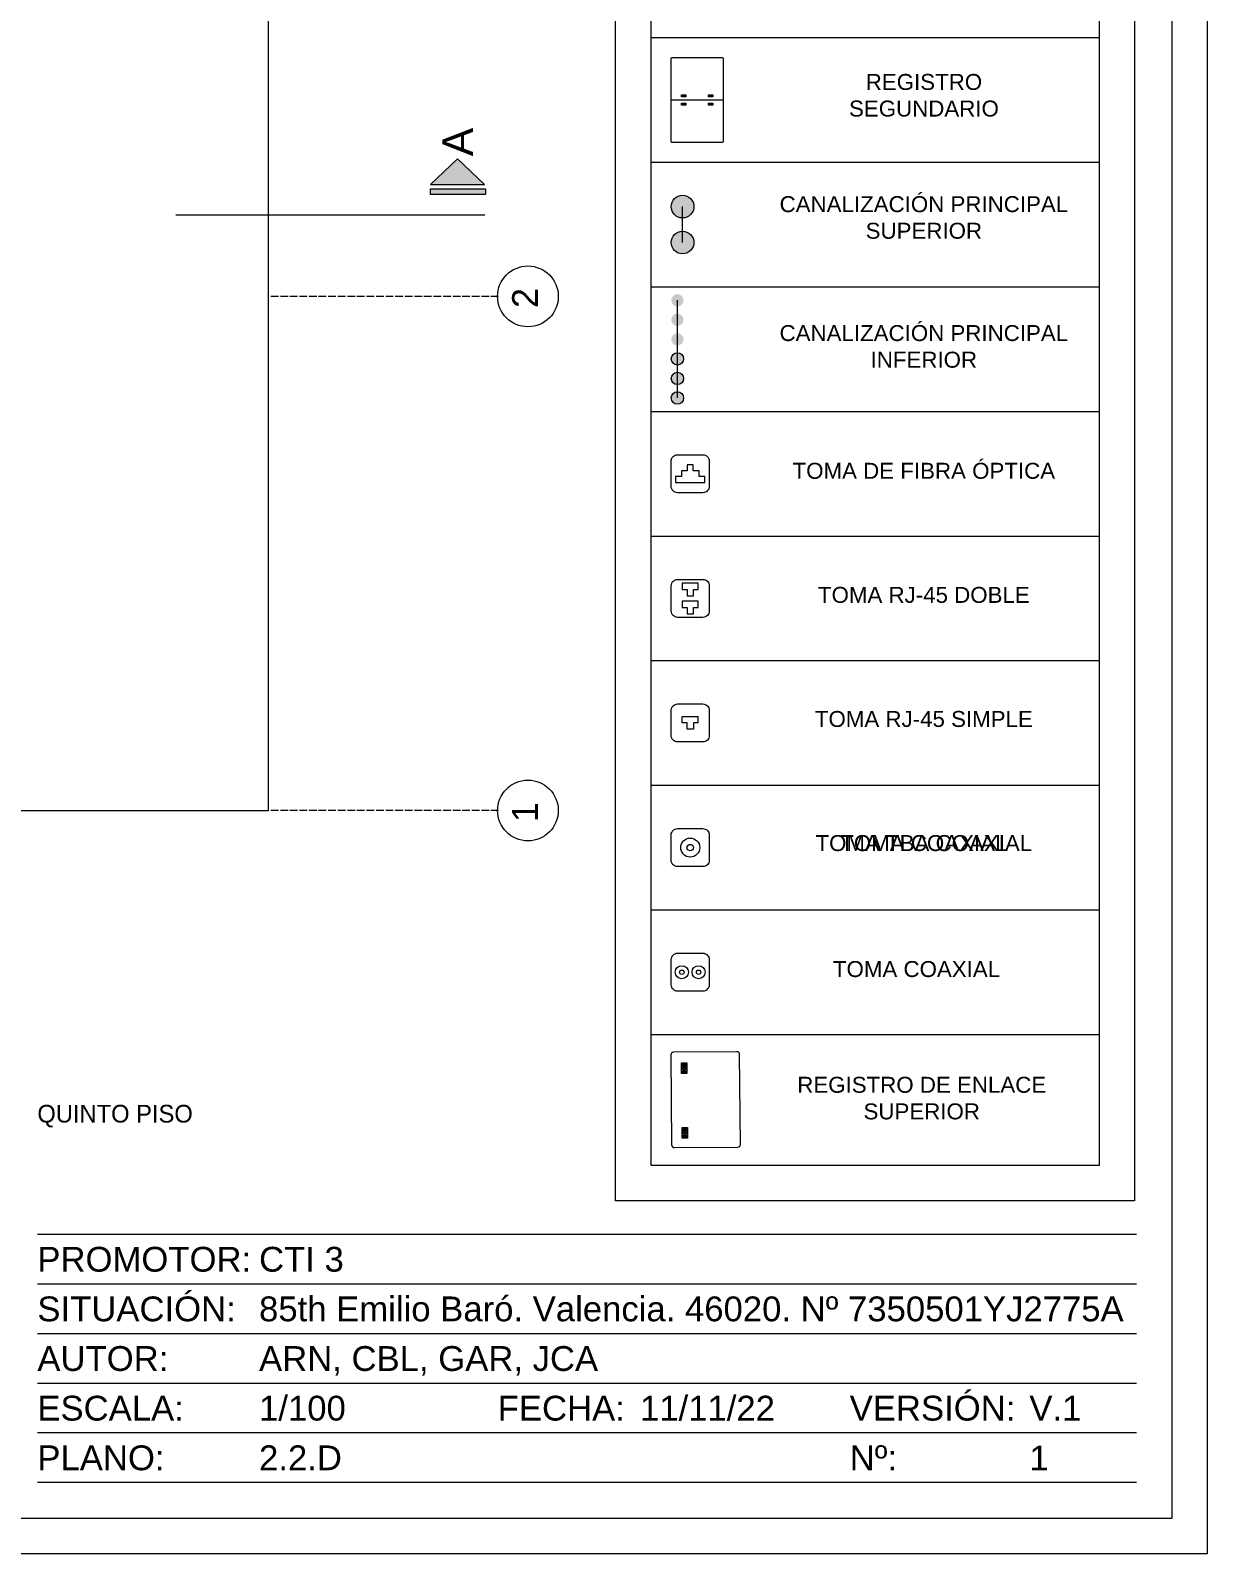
# Model space of a CAD drawing. Header units: metres. Extents: x -2 to 3328848, y -2 to 2725060.
# Drawn here: x 1663157.5 to 1663323.4, y 1364175.9 to 1364390.6 of the extents above; entities that cross this region are included whole.
import ezdxf
from ezdxf.enums import TextEntityAlignment as Align

# ---------------------------------------------------------------- set-up
doc = ezdxf.new("R2018")
doc.units = ezdxf.units.M
doc.linetypes.add('ACAD_ISO02W100', pattern=[15, 12, -3])
doc.linetypes.add('DOT', pattern=[0.25, 0, -0.25])
doc.layers.get('0').update_dxf_attribs({"color": 253, "lineweight": 0})
doc.layers.add('CAJETIN', color=7, linetype='Continuous', lineweight=0, true_color=0x000000)
for name, color, linetype, lineweight in [('COLUMNA', 253, 'Continuous', 0), ('ICT_EXTERNA', 3, 'Continuous', 0), ('ICT_SUPERIOR', 30, 'Continuous', 0), ('ICT_TOMAS', 1, 'Continuous', 0), ('L.COLUMNA', 253, 'Continuous', 0), ('letra', 253, 'DOT', 0)]:
    doc.layers.add(name, color=color, linetype=linetype, lineweight=lineweight)
doc.styles.add('COTA', font='arial.ttf', dxfattribs={"height": 1})
doc.styles.get("Standard").update_dxf_attribs({"font": 'arial.ttf'})

# ---------------------------------------------------------------- blocks, each defined once
blk = doc.blocks.new('D')
at = {"layer": 'COLUMNA', "ltscale": 0.2}
h = blk.add_hatch(color=256, dxfattribs=at)
h.set_gradient(color1=(0, 0, 26), color2=(0, 0, 0), rotation=30, one_color=1)
h.paths.add_polyline_path([(3167.8, 1572.454), (3167.418, 1572.818), (3167.036, 1572.454)])
h.paths.add_polyline_path([(3167.036, 1572.393), (3167.036, 1572.315), (3167.813, 1572.315), (3167.813, 1572.393)])
for p, q in [((3167.418, 1572.818), (3167.036, 1572.454)), ((3167.418, 1572.818), (3167.8, 1572.454)), ((3167.036, 1572.454), (3167.8, 1572.454))]:
    blk.add_line(p, q, dxfattribs=at)
blk.add_lwpolyline([(3167.036, 1572.393), (3167.813, 1572.393), (3167.813, 1572.315), (3167.036, 1572.315)], close=True, dxfattribs=at)
blk = doc.blocks.new('*U96')
for p, q in [((-10, 45), (-165, 45)), ((-10, 38), (-165, 38)), ((-10, 31), (-165, 31)), ((-10, 24), (-165, 24)), ((-10, 17), (-165, 17)), ((-10, 10), (-165, 10))]:
    blk.add_line(p, q)
for points in [[(-594, 0), (0, 0), (0, 420), (-594, 420)], [(-589, 5), (-5, 5), (-5, 415), (-589, 415)]]:
    blk.add_lwpolyline(points, close=True)
for s, p in [('PROMOTOR:', (-165, 41.5)), ('SITUACIÓN:', (-165, 34.5)), ('AUTOR:', (-165, 27.5)), ('ESCALA:', (-165, 20.5)), ('FECHA:', (-100.09, 20.5)), ('VERSIÓN:', (-50.46, 20.5)), ('PLANO:', (-165, 13.5)), ('Nº:', (-50.46, 13.5))]:
    blk.add_text(s, height=3.5).set_placement(p, align=Align.MIDDLE_LEFT)
at = {"lineweight": 30, "flags": 104}
blk.add_attdef('NOMBRE_PROYECTO', text='', height=5, dxfattribs=at).set_placement((-165, 63.27), align=Align.TOP_LEFT)
for tag, p in [('PROMOTOR', (-133.74, 41.5)), ('SITUACION', (-133.74, 34.5)), ('AUTOR', (-133.74, 27.5)), ('1/X', (-133.74, 20.5)), ('XX/XX/XXXX', (-80.02, 20.5)), ('V.X', (-25.12, 20.5)), ('NOMBRE_PLANO', (-133.74, 13.5)), ('X', (-25.12, 13.48))]:
    blk.add_attdef(tag, text='', height=3.5).set_placement(p, align=Align.MIDDLE_LEFT)
blk = doc.blocks.new('Registro secundario')
for p, q in [((3.2, 4), (3.2, 0)), ((2.8, 3.16), (2.96, 3.16)), ((2.8, 3.12), (2.96, 3.12)), ((2.8, 2.96), (2.96, 2.96)), ((2.8, 2.92), (2.96, 2.92)), ((3.44, 3.16), (3.6, 3.16)), ((3.44, 3.12), (3.6, 3.12)), ((3.44, 2.96), (3.6, 2.96)), ((3.44, 2.92), (3.6, 2.92)), ((2.8, 1.08), (2.96, 1.08)), ((2.8, 1.04), (2.96, 1.04)), ((2.8, 0.88), (2.96, 0.88)), ((2.8, 0.84), (2.96, 0.84)), ((3.44, 1.08), (3.6, 1.08)), ((3.44, 1.04), (3.6, 1.04)), ((3.44, 0.88), (3.6, 0.88)), ((3.44, 0.84), (3.6, 0.84))]:
    blk.add_line(p, q)
blk.add_lwpolyline([(0, 4), (6.4, 4, -0.414214), (6.48, 3.92), (6.48, 0.08, -0.414214), (6.4, 0), (0, 0, -0.414214), (-0.08, 0.08), (-0.08, 3.92, -0.414214)], format="xyb", close=True)
for points in [[(2.8, 3.2), (2.96, 3.2), (2.96, 2.88), (2.8, 2.88)], [(3.44, 3.2), (3.6, 3.2), (3.6, 2.88), (3.44, 2.88)], [(2.8, 1.12), (2.96, 1.12), (2.96, 0.8), (2.8, 0.8)], [(3.44, 1.12), (3.6, 1.12), (3.6, 0.8), (3.44, 0.8)]]:
    blk.add_lwpolyline(points, close=True)
for centre, radius in [((2.88, 3.04), 0.0566), ((2.88, 3.04), 0.0324), ((3.52, 3.04), 0.0566), ((3.52, 3.04), 0.0324), ((2.88, 0.96), 0.0566), ((2.88, 0.96), 0.0324), ((3.52, 0.96), 0.0566), ((3.52, 0.96), 0.0324)]:
    blk.add_circle(centre, radius)
blk = doc.blocks.new('Toma TLCA')
blk.add_lwpolyline([(-0.1, 0.15), (0.1, 0.15, -0.414214), (0.15, 0.1), (0.15, -0.1, -0.414214), (0.1, -0.15), (-0.1, -0.15, -0.414214), (-0.15, -0.1), (-0.15, 0.1, -0.414214)], format="xyb", close=True)
for radius in [0.075, 0.025]:
    blk.add_circle((0, 0), radius)
blk = doc.blocks.new('Toma TFN')
for p, q in [((-0.0625, 0.05), (-0.05, 0.05)), ((-0.0625, 0), (-0.0625, 0.05)), ((-0.05, 0), (-0.0625, 0)), ((-0.05, 0.05), (0.05, 0.05)), ((-0.025, 0), (-0.05, 0)), ((-0.025, -0.05), (-0.025, 0)), ((0.025, 0), (0.025, -0.05)), ((0.05, 0), (0.025, 0)), ((0.05, 0.05), (0.0625, 0.05)), ((0.0625, 0), (0.05, 0)), ((0.05, 0), (0.05, 0)), ((0.0625, 0), (0.0625, 0.05)), ((0.025, -0.05), (-0.025, -0.05))]:
    blk.add_line(p, q)
blk.add_lwpolyline([(-0.1, 0.15), (0.1, 0.15, -0.4142136), (0.15, 0.1), (0.15, -0.1, -0.4142136), (0.1, -0.15), (-0.1, -0.15, -0.4142136), (-0.15, -0.1), (-0.15, 0.1, -0.4142136)], format="xyb", close=True)
blk = doc.blocks.new('Toma INTERNET')
blk.add_lwpolyline([(-0.1, 0.15), (0.1, 0.15, -0.414214), (0.15, 0.1), (0.15, -0.1, -0.414214), (0.1, -0.15), (-0.1, -0.15, -0.414214), (-0.15, -0.1), (-0.15, 0.1, -0.414214)], format="xyb", close=True)
for points in [[(0.05, 0.121), (-0.05, 0.121), (-0.063, 0.121), (-0.063, 0.071), (-0.05, 0.071), (-0.025, 0.071), (-0.025, 0.021), (0.025, 0.021), (0.025, 0.071), (0.05, 0.071), (0.05, 0.071), (0.062, 0.071), (0.062, 0.121)], [(0.05, -0.021), (-0.05, -0.021), (-0.063, -0.021), (-0.063, -0.071), (-0.05, -0.071), (-0.025, -0.071), (-0.025, -0.121), (0.025, -0.121), (0.025, -0.071), (0.05, -0.071), (0.05, -0.071), (0.062, -0.071), (0.062, -0.021)]]:
    blk.add_lwpolyline(points, close=True)
blk = doc.blocks.new('Toma FIBRA')
blk.add_lwpolyline([(-0.1, 0.15), (0.1, 0.15, -0.414214), (0.15, 0.1), (0.15, -0.1, -0.414214), (0.1, -0.15), (-0.1, -0.15, -0.414214), (-0.15, -0.1), (-0.15, 0.1, -0.414214)], format="xyb", close=True)
blk.add_lwpolyline([(-0.023, 0.023), (-0.07, 0.023), (-0.07, -0.023), (-0.117, -0.023), (-0.117, -0.07), (0.117, -0.07), (0.117, -0.023), (0.07, -0.023), (0.07, 0.023), (0.023, 0.023), (0.023, 0.07), (-0.023, 0.07)], close=True)
blk = doc.blocks.new('Registro enlace')
for p, q in [((0, 1.75), (0, 0.05)), ((1.25, 1.8), (0.05, 1.8)), ((1.3, 0.05), (1.3, 1.75)), ((0.2, 1.575), (0.3, 1.575)), ((0.2, 1.55), (0.3, 1.55)), ((0.2, 1.45), (0.3, 1.45)), ((0.2, 1.425), (0.3, 1.425)), ((0.2, 0.35), (0.3, 0.35)), ((0.2, 0.325), (0.3, 0.325)), ((0.05, 0), (1.25, 0)), ((0.2, 0.225), (0.3, 0.225)), ((0.2, 0.2), (0.3, 0.2))]:
    blk.add_line(p, q)
for points in [[(0.2, 1.6), (0.3, 1.6), (0.3, 1.4), (0.2, 1.4)], [(0.2, 0.375), (0.3, 0.375), (0.3, 0.175), (0.2, 0.175)]]:
    blk.add_lwpolyline(points, close=True)
for centre, radius in [((0.25, 1.5), 0.0354), ((0.25, 1.5), 0.0202), ((0.25, 0.275), 0.0354), ((0.25, 0.275), 0.0202)]:
    blk.add_circle(centre, radius)
for centre, start, end in [((0.05, 1.75), 90, 180), ((1.25, 1.75), 0, 90), ((0.05, 0.05), 180, 270), ((1.25, 0.05), 270, 0)]:
    blk.add_arc(centre, 0.05, start, end)
blk = doc.blocks.new('TOMA TV')
blk.add_lwpolyline([(-0.1, 0.15), (0.1, 0.15, -0.414214), (0.15, 0.1), (0.15, -0.1, -0.414214), (0.1, -0.15), (-0.1, -0.15, -0.414214), (-0.15, -0.1), (-0.15, 0.1, -0.414214)], format="xyb", close=True)
for centre, radius in [((-0.066, 0), 0.0515), ((-0.066, 0), 0.0172), ((0.066, 0), 0.0515), ((0.066, 0), 0.0172)]:
    blk.add_circle(centre, radius)

msp = doc.modelspace()

# ---------------------------------------------------------------- hatches: boundary and pattern name
at = {"layer": 'ICT_EXTERNA', "ltscale": 0.015}
h = msp.add_hatch(color=256, dxfattribs=at)
h.dxf.hatch_style = 1
h.paths.add_polyline_path([(1663248.694, 1364339.694, 1), (1663248.694, 1364337.952, 1)])
h.paths.add_polyline_path([(1663248.694, 1364342.448, 1), (1663248.694, 1364340.707, 1)])
h.paths.add_polyline_path([(1663248.694, 1364343.462, 1), (1663248.694, 1364345.203, 1)])
h.paths.add_polyline_path([(1663248.694, 1364347.958, 1), (1663248.694, 1364346.217, 1)])
h.paths.add_polyline_path([(1663248.694, 1364348.972, 1), (1663248.694, 1364350.713, 1)])
h.paths.add_polyline_path([(1663248.694, 1364351.727, 1), (1663248.694, 1364353.468, 1)])
at = {"layer": 'ICT_SUPERIOR'}
h = msp.add_hatch(color=256, dxfattribs=at)
h.dxf.hatch_style = 1
h.paths.add_polyline_path([(1663251.024, 1364365.807, 1), (1663247.823, 1364365.807, 1)])
h.paths.add_polyline_path([(1663251.024, 1364360.743, 1), (1663247.823, 1364360.743, 1)])

# ---------------------------------------------------------------- linework, layer by layer
at = {"ltscale": 0.02}
msp.add_line((1663191.022, 1364280.65), (1663191.022, 1364500.65), dxfattribs=at)
msp.add_lwpolyline([(1663191.022, 1364280.65), (1663191.022, 1364500.65), (1662791.022, 1364500.65), (1662791.022, 1364280.65)], close=True)
at = {"ltscale": 0.2}
for centre in [(1663227.618, 1364353.15), (1663227.618, 1364280.65)]:
    msp.add_circle(centre, 4.285, dxfattribs=at)
at = {"layer": 'CAJETIN'}
for p, q in [((1663244.981, 1364389.64), (1663308.151, 1364389.64)), ((1663244.981, 1364372.068), (1663308.151, 1364372.068)), ((1663244.981, 1364354.496), (1663308.151, 1364354.496)), ((1663244.981, 1364336.924), (1663308.151, 1364336.924)), ((1663244.981, 1364319.352), (1663308.151, 1364319.352)), ((1663244.981, 1364301.78), (1663308.151, 1364301.78)), ((1663244.981, 1364284.208), (1663308.151, 1364284.208)), ((1663244.981, 1364266.636), (1663308.151, 1364266.636)), ((1663244.981, 1364249.064), (1663308.151, 1364249.064))]:
    msp.add_line(p, q, dxfattribs=at)
at = {"layer": 'CAJETIN', "linetype": 'Continuous'}
for points in [[(1662729.448, 1364175.869), (1663323.448, 1364175.869), (1663323.448, 1364595.869), (1662729.448, 1364595.869)], [(1662734.448, 1364180.869), (1663318.448, 1364180.869), (1663318.448, 1364590.869), (1662734.448, 1364590.869)]]:
    msp.add_lwpolyline(points, close=True, dxfattribs=at)
at = {"layer": 'CAJETIN'}
for points in [[(1663239.981, 1364412.212), (1663313.151, 1364412.212), (1663313.151, 1364225.601), (1663239.981, 1364225.601)], [(1663244.981, 1364407.212), (1663308.151, 1364407.212), (1663308.151, 1364230.601), (1663244.981, 1364230.601)]]:
    msp.add_lwpolyline(points, close=True, dxfattribs=at)
at = {"layer": 'COLUMNA', "ltscale": 0.2}
msp.add_line((1663177.988, 1364364.65), (1663221.53, 1364364.65), dxfattribs=at)
at = {"layer": 'ICT_EXTERNA', "ltscale": 0.015}
msp.add_line((1663248.694, 1364338.823), (1663248.694, 1364352.597), dxfattribs=at)
for centre in [(1663248.694, 1364344.333), (1663248.694, 1364344.333), (1663248.694, 1364341.578), (1663248.694, 1364341.578), (1663248.694, 1364338.823)]:
    msp.add_circle(centre, 0.871, dxfattribs=at)
at = {"layer": 'ICT_SUPERIOR'}
msp.add_line((1663249.424, 1364360.743), (1663249.424, 1364365.821), dxfattribs=at)
at = {"layer": 'ICT_SUPERIOR', "ltscale": 0.015}
for centre in [(1663249.424, 1364365.807), (1663249.424, 1364360.743)]:
    msp.add_circle(centre, 1.601, dxfattribs=at)
at = {"layer": 'L.COLUMNA', "linetype": 'ACAD_ISO02W100', "ltscale": 0.09}
for p, q in [((1663223.491, 1364353.15), (1663191.022, 1364353.15)), ((1663223.491, 1364280.65), (1663191.022, 1364280.65))]:
    msp.add_line(p, q, dxfattribs=at)

# ---------------------------------------------------------------- block references
at = {"layer": 'CAJETIN'}
ref = msp.add_blockref('*U96', (1663323.448, 1364175.869), dxfattribs=at)
lines = msp.add_mtext('QUINTO PISO', dxfattribs={"layer": '0', "insert": (1663158.448, 1364239.144), "char_height": 2.5, "attachment_point": 1})
ref.add_attrib('NOMBRE_PROYECTO', '', (1663158.448, 1364239.144), dxfattribs={"flags": 104}).embed_mtext(lines)
ref.add_attrib('PROMOTOR', 'CTI 3', dxfattribs={"layer": '0', "height": 3.5}).set_placement((1663189.708, 1364217.369), align=Align.MIDDLE_LEFT)
ref.add_attrib('SITUACION', '85th Emilio Baró. Valencia. 46020. Nº 7350501YJ2775A', dxfattribs={"layer": '0', "height": 3.5}).set_placement((1663189.708, 1364210.369), align=Align.MIDDLE_LEFT)
ref.add_attrib('AUTOR', 'ARN, CBL, GAR, JCA', dxfattribs={"layer": '0', "height": 3.5}).set_placement((1663189.708, 1364203.369), align=Align.MIDDLE_LEFT)
ref.add_attrib('1/X', '1/100', dxfattribs={"layer": '0', "height": 3.5}).set_placement((1663189.708, 1364196.369), align=Align.MIDDLE_LEFT)
ref.add_attrib('NOMBRE_PLANO', '2.2.D', dxfattribs={"layer": '0', "height": 3.5}).set_placement((1663189.708, 1364189.369), align=Align.MIDDLE_LEFT)
ref.add_attrib('XX/XX/XXXX', '11/11/22', dxfattribs={"layer": '0', "height": 3.5}).set_placement((1663243.423, 1364196.369), align=Align.MIDDLE_LEFT)
ref.add_attrib('V.X', 'V.1', dxfattribs={"layer": '0', "height": 3.5}).set_placement((1663298.329, 1364196.369), align=Align.MIDDLE_LEFT)
ref.add_attrib('X', '1', dxfattribs={"layer": '0', "height": 3.5}).set_placement((1663298.329, 1364189.347), align=Align.MIDDLE_LEFT)
at = {"layer": 'COLUMNA', "ltscale": 0.2, "xscale": 10, "yscale": 10, "zscale": 10}
msp.add_blockref('D', (1631543.502, 1348644.381), dxfattribs=at)
msp.add_blockref('D', (1631543.502, 1348644.381), dxfattribs=at)
at = {"layer": 'ICT_EXTERNA', "xscale": 1.829845896884216, "yscale": 1.829845896884216, "zscale": 1.829845896884216, "rotation": 90}
msp.add_blockref('Registro secundario', (1663255.143, 1364374.999), dxfattribs=at)
at = {"layer": 'ICT_SUPERIOR', "xscale": 7.465943855199915, "yscale": 7.465943855199915, "zscale": 7.465943855199915, "rotation": 0.5058899897492383}
msp.add_blockref('Registro enlace', (1663247.883, 1364233.113), dxfattribs=at)
at = {"layer": 'ICT_TOMAS'}
for name, p, xscale, yscale, zscale in [('Toma FIBRA', (1663250.5, 1364328.138), 17.84329748914399, 17.84329748914399, 17.84329748914399), ('Toma INTERNET', (1663250.506, 1364310.566), 17.88188335951641, 17.88188335951641, 17.88188335951641), ('Toma TFN', (1663250.502, 1364292.994), 17.85663777392733, 17.85663777392733, 17.85663777392733), ('Toma TLCA', (1663250.507, 1364275.422), 17.89383141784819, 17.89383141784819, 17.89383141784819), ('TOMA TV', (1663250.5, 1364257.85), 17.84178858404148, 17.84178858404148, 17.84178858404148)]:
    msp.add_blockref(name, p, dxfattribs=dict(at, xscale=xscale, yscale=yscale, zscale=zscale))

# ---------------------------------------------------------------- texts
at = {"layer": 'CAJETIN', "ltscale": 0.015, "char_height": 2.25, "attachment_point": 1, "style": 'COTA'}
for s, insert in [('\\pxqc;REGISTRO\\PSEGUNDARIO', (1663257.823, 1364384.513)), ('\\pxqc;CANALIZACIÓN PRINCIPAL SUPERIOR', (1663257.814, 1364367.282)), ('\\pxqc;CANALIZACIÓN PRINCIPAL INFERIOR', (1663257.808, 1364349.1)), ('\\pxqc;TOMA DE FIBRA ÓPTICA', (1663257.809, 1364329.681)), ('\\pxqc;TOMA RJ-45 DOBLE', (1663257.809, 1364312.181)), ('\\pxqc;TOMA RJ-45 SIMPLE', (1663257.809, 1364294.682)), ('\\pxqc;TOMA TBA COAXIAL', (1663257.809, 1364277.182)), ('\\pxqc;TOMA COAXIAL', (1663257.809, 1364277.182)), ('TOMA COAXIAL', (1663270.626, 1364259.416)), ('\\pxqc;REGISTRO DE ENLACE\\PSUPERIOR', (1663257.512, 1364243.096))]:
    msp.add_mtext_dynamic_manual_height_columns(s, width=51.2738, gutter_width=4, heights=[7.577], dxfattribs=dict(at, insert=insert))
at = {"layer": 'COLUMNA', "ltscale": 0.2}
msp.add_text('A', height=4.315, rotation=90, dxfattribs=at).set_placement((1663219.885, 1364372.911))
msp.add_text('A', height=4.315, rotation=90, dxfattribs=at).set_placement((1663219.885, 1364372.911))
at = {"layer": 'letra', "linetype": 'ACAD_ISO02W100', "ltscale": 0.009}
for s, p in [('2', (1663229.033, 1364351.511)), ('1', (1663229.033, 1364279.011))]:
    msp.add_text(s, height=3.64, rotation=90, dxfattribs=at).set_placement(p)

doc.saveas('drawing.dxf')
